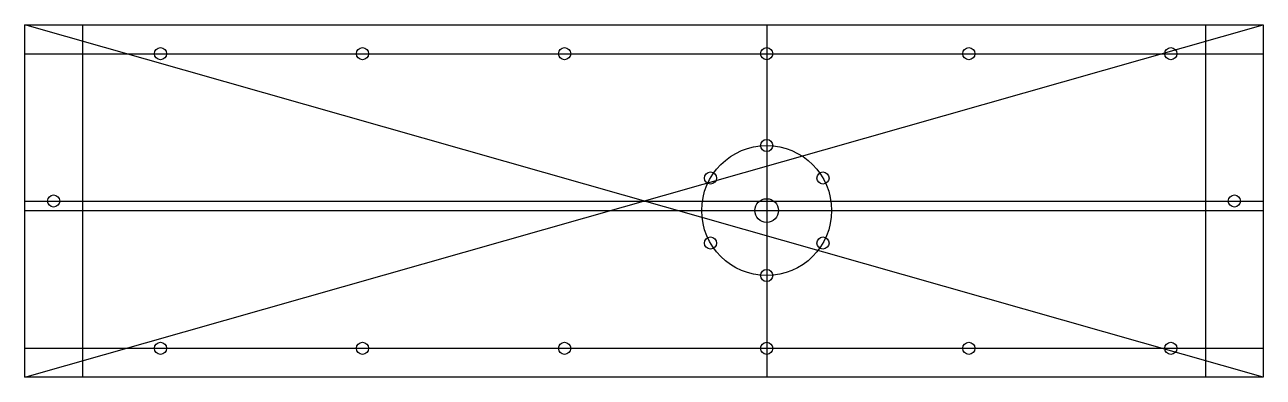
# Model space of a CAD drawing. Header units: centimetres. Extents: x -21.4 to 21.4, y -6.1 to 6.1.
import ezdxf

# ---------------------------------------------------------------- set-up
doc = ezdxf.new("R2010")
doc.units = ezdxf.units.CM
doc.header["$MEASUREMENT"] = 0
doc.layers.add('Habillage v12_Sketch2', color=7, linetype='Continuous')

msp = doc.modelspace()

# ---------------------------------------------------------------- linework, layer by layer
at = {"layer": 'Habillage v12_Sketch2'}
for p, q in [((-21.45, -6.1), (-21.45, 6.1)), ((21.45, -6.1), (-21.45, 6.1)), ((-21.45, 6.1), (21.45, 6.1)), ((-21.45, -6.1), (21.45, 6.1)), ((-19.45, 6.1), (-19.45, -6.1)), ((4.25, 6.1), (4.25, -6.1)), ((19.45, 6.1), (19.45, -6.1)), ((21.45, 6.1), (21.45, -6.1)), ((-21.45, 5.1), (21.45, 5.1)), ((-21.45, 0), (21.45, 0)), ((-21.45, -0.33), (21.45, -0.33)), ((-21.45, -5.1), (21.45, -5.1)), ((21.45, -6.1), (-21.45, -6.1))]:
    msp.add_line(p, q, dxfattribs=at)
for centre, radius in [((-16.75, 5.1), 0.21), ((-9.75, 5.1), 0.21), ((-2.75, 5.1), 0.21), ((4.25, 5.1), 0.21), ((11.25, 5.1), 0.21), ((18.25, 5.1), 0.21), ((4.25, -0.33), 2.25), ((4.25, 1.92), 0.21), ((2.301, 0.795), 0.21), ((6.199, 0.795), 0.21), ((-20.45, 0), 0.21), ((4.25, -0.33), 0.41), ((20.45, 0), 0.21), ((2.301, -1.455), 0.21), ((6.199, -1.455), 0.21), ((4.25, -2.58), 0.21), ((-16.75, -5.1), 0.21), ((-9.75, -5.1), 0.21), ((-2.75, -5.1), 0.21), ((4.25, -5.1), 0.21), ((11.25, -5.1), 0.21), ((18.25, -5.1), 0.21)]:
    msp.add_circle(centre, radius, dxfattribs=at)
msp.add_point((0, 0), dxfattribs=at)
msp.add_point((0, 0), dxfattribs=at)
msp.add_point((0, 0), dxfattribs=at)
msp.add_point((0, 0), dxfattribs=at)

doc.saveas('drawing.dxf')
